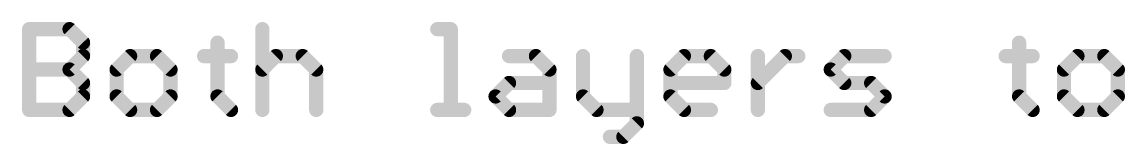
# Model space of a CAD drawing. Extents: x -31 to 86, y -14 to 53.
# Drawn here: x -31.12 to -1.62, y 50.08 to 53.34 of the extents above; entities that cross this region are included whole.
import ezdxf

# ---------------------------------------------------------------- set-up
doc = ezdxf.new("R2010")
doc.units = 0
doc.layers.add('51', color=53, linetype='CONTINUOUS')

msp = doc.modelspace()

# ---------------------------------------------------------------- linework, layer by layer
at = {"layer": '51', "const_width": 0.1905}
for points in [[(-30.8293, 53.1513, 1), (-31.0198, 53.1513)], [(-30.9245, 53.2466, 1), (-30.9245, 53.0561)], [(-29.7767, 53.2187, 1), (-29.9114, 53.084)], [(-29.8441, 53.0561, 1), (-29.8441, 53.2466)], [(-24.5925, 53.1513, 1), (-24.783, 53.1513)], [(-20.0101, 53.2466, 1), (-20.0101, 53.0561)], [(-19.5547, 53.1513, 1), (-19.7452, 53.1513)], [(-19.65, 53.0561, 1), (-19.65, 53.2466)], [(-29.3887, 52.7912, 1), (-29.5792, 52.7912)], [(-29.5513, 52.7239, 1), (-29.4166, 52.8586)], [(-25.7915, 52.7912, 1), (-25.982, 52.7912)], [(-4.3525, 52.7912, 1), (-4.543, 52.7912)], [(-29.5792, 52.4311, 1), (-29.3887, 52.4311)], [(-29.4166, 52.3637, 1), (-29.5513, 52.4984)], [(-28.2256, 52.5263, 1), (-28.2256, 52.3358)], [(-28.1582, 52.3637, 1), (-28.2929, 52.4984)], [(-27.4379, 52.4984, 1), (-27.5726, 52.3637)], [(-27.5053, 52.3358, 1), (-27.5053, 52.5263)], [(-26.2469, 52.5263, 1), (-26.2469, 52.3358)], [(-25.5266, 52.3358, 1), (-25.5266, 52.5263)], [(-24.3276, 52.5263, 1), (-24.3276, 52.3358)], [(-24.2602, 52.3637, 1), (-24.3949, 52.4984)], [(-23.5399, 52.4984, 1), (-23.6746, 52.3637)], [(-23.6073, 52.3358, 1), (-23.6073, 52.5263)], [(-18.0908, 52.5263, 1), (-18.0908, 52.3358)], [(-17.3031, 52.4984, 1), (-17.4378, 52.3637)], [(-17.3705, 52.3358, 1), (-17.3705, 52.5263)], [(-16.0169, 52.4311, 1), (-16.2074, 52.4311)], [(-14.5763, 52.4311, 1), (-14.7668, 52.4311)], [(-13.4132, 52.5263, 1), (-13.4132, 52.3358)], [(-13.3458, 52.3637, 1), (-13.4805, 52.4984)], [(-12.6256, 52.4984, 1), (-12.7603, 52.3637)], [(-12.6929, 52.3358, 1), (-12.6929, 52.5263)], [(-11.3393, 52.4311, 1), (-11.5298, 52.4311)], [(-10.7142, 52.5263, 1), (-10.7142, 52.3358)], [(-10.6469, 52.3637, 1), (-10.7816, 52.4984)], [(-10.3541, 52.3358, 1), (-10.3541, 52.5263)], [(-9.1254, 52.5263, 1), (-9.1254, 52.3358)], [(-9.058, 52.3637, 1), (-9.1927, 52.4984)], [(-8.045, 52.3358, 1), (-8.045, 52.5263)], [(-4.8079, 52.5263, 1), (-4.8079, 52.3358)], [(-4.0877, 52.3358, 1), (-4.0877, 52.5263)], [(-2.8886, 52.5263, 1), (-2.8886, 52.3358)], [(-2.8212, 52.3637, 1), (-2.956, 52.4984)], [(-2.101, 52.4984, 1), (-2.2357, 52.3637)], [(-2.1683, 52.3358, 1), (-2.1683, 52.5263)], [(-30.9245, 52.1662, 1), (-30.9245, 51.9757)], [(-29.7767, 52.1383, 1), (-29.9114, 52.0036)], [(-29.9114, 52.1383, 1), (-29.7767, 52.0036)], [(-29.8441, 51.9757, 1), (-29.8441, 52.1662)], [(-28.4905, 52.0709, 1), (-28.681, 52.0709)], [(-28.6531, 52.1383, 1), (-28.5184, 52.0036)], [(-27.0499, 52.0709, 1), (-27.2404, 52.0709)], [(-27.2125, 52.0036, 1), (-27.0778, 52.1383)], [(-24.7551, 52.1383, 1), (-24.6204, 52.0036)], [(-23.1519, 52.0709, 1), (-23.3424, 52.0709)], [(-23.3145, 52.0036, 1), (-23.1798, 52.1383)], [(-16.9151, 52.0709, 1), (-17.1056, 52.0709)], [(-17.0777, 52.0036, 1), (-16.943, 52.1383)], [(-13.6781, 52.0709, 1), (-13.8686, 52.0709)], [(-13.8407, 52.1383, 1), (-13.706, 52.0036)], [(-12.2375, 52.0709, 1), (-12.428, 52.0709)], [(-12.4001, 52.0036, 1), (-12.2654, 52.1383)], [(-9.4182, 52.1383, 1), (-9.5529, 52.0036)], [(-9.5529, 52.1383, 1), (-9.4182, 52.0036)], [(-3.1535, 52.0709, 1), (-3.344, 52.0709)], [(-3.3161, 52.1383, 1), (-3.1814, 52.0036)], [(-1.7129, 52.0709, 1), (-1.9034, 52.0709)], [(-1.8755, 52.0036, 1), (-1.7408, 52.1383)], [(-29.3887, 51.7108, 1), (-29.5792, 51.7108)], [(-29.5513, 51.6434, 1), (-29.4166, 51.7781)], [(-18.0908, 51.806, 1), (-18.0908, 51.6155)], [(-18.0234, 51.6434, 1), (-18.1581, 51.7781)], [(-17.0104, 51.6155, 1), (-17.0104, 51.806)], [(-13.7733, 51.806, 1), (-13.7733, 51.6155)], [(-12.428, 51.7108, 1), (-12.2375, 51.7108)], [(-12.3328, 51.6155, 1), (-12.3328, 51.806)], [(-11.5019, 51.7781, 1), (-11.3672, 51.6434)], [(-9.1254, 51.806, 1), (-9.1254, 51.6155)], [(-9.1927, 51.6434, 1), (-9.058, 51.7781)], [(-8.3378, 51.7781, 1), (-8.4725, 51.6434)], [(-8.4051, 51.6155, 1), (-8.4051, 51.806)], [(-29.5792, 51.3506, 1), (-29.3887, 51.3506)], [(-29.4166, 51.2833, 1), (-29.5513, 51.418)], [(-28.681, 51.3506, 1), (-28.4905, 51.3506)], [(-28.5184, 51.418, 1), (-28.6531, 51.2833)], [(-27.2404, 51.3506, 1), (-27.0499, 51.3506)], [(-27.0778, 51.2833, 1), (-27.2125, 51.418)], [(-25.8194, 51.418, 1), (-25.9541, 51.2833)], [(-25.982, 51.3506, 1), (-25.7915, 51.3506)], [(-18.3836, 51.418, 1), (-18.5183, 51.2833)], [(-18.5183, 51.418, 1), (-18.3836, 51.2833)], [(-16.0448, 51.418, 1), (-16.1795, 51.2833)], [(-16.2074, 51.3506, 1), (-16.0169, 51.3506)], [(-13.8686, 51.3506, 1), (-13.6781, 51.3506)], [(-13.706, 51.418, 1), (-13.8407, 51.2833)], [(-7.9776, 51.2833, 1), (-8.1123, 51.418)], [(-8.1123, 51.2833, 1), (-7.9776, 51.418)], [(-4.543, 51.3506, 1), (-4.3525, 51.3506)], [(-4.3804, 51.418, 1), (-4.5151, 51.2833)], [(-3.344, 51.3506, 1), (-3.1535, 51.3506)], [(-3.1814, 51.418, 1), (-3.3161, 51.2833)], [(-1.9034, 51.3506, 1), (-1.7129, 51.3506)], [(-1.7408, 51.2833, 1), (-1.8755, 51.418)], [(-31.0198, 50.9905, 1), (-30.8293, 50.9905)], [(-30.9245, 51.0858, 1), (-30.9245, 50.8953)], [(-29.9114, 51.0579, 1), (-29.7767, 50.9231)], [(-29.8441, 50.8953, 1), (-29.8441, 51.0858)], [(-28.2256, 51.0858, 1), (-28.2256, 50.8953)], [(-28.2929, 50.9231, 1), (-28.1582, 51.0579)], [(-27.5726, 51.0579, 1), (-27.4379, 50.9231)], [(-27.5053, 50.8953, 1), (-27.5053, 51.0858)], [(-25.594, 50.9231, 1), (-25.4593, 51.0579)], [(-24.783, 50.9905, 1), (-24.5925, 50.9905)], [(-23.3424, 50.9905, 1), (-23.1519, 50.9905)], [(-20.0101, 51.0858, 1), (-20.0101, 50.8953)], [(-19.7452, 50.9905, 1), (-19.5547, 50.9905)], [(-19.2898, 50.8953, 1), (-19.2898, 51.0858)], [(-18.0908, 51.0858, 1), (-18.0908, 50.8953)], [(-18.1581, 50.9231, 1), (-18.0234, 51.0579)], [(-17.1056, 50.9905, 1), (-16.9151, 50.9905)], [(-17.0104, 50.8953, 1), (-17.0104, 51.0858)], [(-15.752, 51.0858, 1), (-15.752, 50.8953)], [(-15.8193, 50.9231, 1), (-15.6846, 51.0579)], [(-14.6716, 50.8953, 1), (-14.6716, 51.0858)], [(-13.4132, 51.0858, 1), (-13.4132, 50.8953)], [(-13.4805, 50.9231, 1), (-13.3458, 51.0579)], [(-12.6929, 50.8953, 1), (-12.6929, 51.0858)], [(-11.5298, 50.9905, 1), (-11.3393, 50.9905)], [(-9.4855, 51.0858, 1), (-9.4855, 50.8953)], [(-8.4725, 51.0579, 1), (-8.3378, 50.9231)], [(-8.4051, 50.8953, 1), (-8.4051, 51.0858)], [(-4.155, 50.9231, 1), (-4.0203, 51.0579)], [(-2.8886, 51.0858, 1), (-2.8886, 50.8953)], [(-2.956, 50.9231, 1), (-2.8212, 51.0579)], [(-2.2357, 51.0579, 1), (-2.101, 50.9231)], [(-2.1683, 50.8953, 1), (-2.1683, 51.0858)], [(-14.6042, 50.563, 1), (-14.7389, 50.6977)], [(-15.3918, 50.3655, 1), (-15.3918, 50.175)], [(-15.0317, 50.175, 1), (-15.0317, 50.3655)], [(-14.7668, 50.6304, 1), (-14.5763, 50.6304)], [(-15.0991, 50.3376, 1), (-14.9643, 50.2029)]]:
    msp.add_lwpolyline(points, format="xyb", dxfattribs=at)
at = {"layer": '51', "const_width": 0.381}
for points in [[(-30.9245, 50.9905), (-30.9245, 53.1513)], [(-30.9245, 53.1513), (-29.8441, 53.1513)], [(-29.8441, 53.1513), (-29.4839, 52.7912)], [(-24.6877, 53.1513), (-24.6877, 50.9905)], [(-20.0101, 53.1513), (-19.65, 53.1513)], [(-19.65, 53.1513), (-19.65, 50.9905)], [(-29.4839, 52.7912), (-29.4839, 52.4311)], [(-25.8868, 52.7912), (-25.8868, 51.3506)], [(-4.4478, 52.7912), (-4.4478, 51.3506)], [(-29.4839, 52.4311), (-29.8441, 52.0709)], [(-28.2256, 52.4311), (-28.5857, 52.0709)], [(-27.5053, 52.4311), (-28.2256, 52.4311)], [(-27.1451, 52.0709), (-27.5053, 52.4311)], [(-26.2469, 52.4311), (-25.5266, 52.4311)], [(-24.6877, 52.0709), (-24.3276, 52.4311)], [(-24.3276, 52.4311), (-23.6073, 52.4311)], [(-23.6073, 52.4311), (-23.2471, 52.0709)], [(-18.0908, 52.4311), (-17.3705, 52.4311)], [(-17.3705, 52.4311), (-17.0104, 52.0709)], [(-16.1121, 52.4311), (-16.1121, 51.3506)], [(-14.6716, 52.4311), (-14.6716, 50.6304)], [(-13.7733, 52.0709), (-13.4132, 52.4311)], [(-13.4132, 52.4311), (-12.6929, 52.4311)], [(-12.6929, 52.4311), (-12.3328, 52.0709)], [(-11.4345, 50.9905), (-11.4345, 52.4311)], [(-11.4345, 51.7108), (-10.7142, 52.4311)], [(-10.7142, 52.4311), (-10.3541, 52.4311)], [(-9.4855, 52.0709), (-9.1254, 52.4311)], [(-9.1254, 52.4311), (-8.045, 52.4311)], [(-4.8079, 52.4311), (-4.0877, 52.4311)], [(-2.8886, 52.4311), (-3.2487, 52.0709)], [(-2.1683, 52.4311), (-2.8886, 52.4311)], [(-1.8082, 52.0709), (-2.1683, 52.4311)], [(-30.9245, 52.0709), (-29.8441, 52.0709)], [(-29.8441, 52.0709), (-29.4839, 51.7108)], [(-28.5857, 52.0709), (-28.5857, 51.3506)], [(-27.1451, 51.3506), (-27.1451, 52.0709)], [(-23.2471, 52.0709), (-23.2471, 50.9905)], [(-17.0104, 52.0709), (-17.0104, 50.9905)], [(-13.7733, 51.3506), (-13.7733, 52.0709)], [(-12.3328, 52.0709), (-12.3328, 51.7108)], [(-9.1254, 51.7108), (-9.4855, 52.0709)], [(-3.2487, 52.0709), (-3.2487, 51.3506)], [(-1.8082, 51.3506), (-1.8082, 52.0709)], [(-29.4839, 51.7108), (-29.4839, 51.3506)], [(-18.4509, 51.3506), (-18.0908, 51.7108)], [(-18.0908, 51.7108), (-17.0104, 51.7108)], [(-12.3328, 51.7108), (-13.7733, 51.7108)], [(-8.4051, 51.7108), (-9.1254, 51.7108)], [(-8.045, 51.3506), (-8.4051, 51.7108)], [(-29.4839, 51.3506), (-29.8441, 50.9905)], [(-28.5857, 51.3506), (-28.2256, 50.9905)], [(-27.5053, 50.9905), (-27.1451, 51.3506)], [(-25.8868, 51.3506), (-25.5266, 50.9905)], [(-18.0908, 50.9905), (-18.4509, 51.3506)], [(-16.1121, 51.3506), (-15.752, 50.9905)], [(-13.4132, 50.9905), (-13.7733, 51.3506)], [(-8.4051, 50.9905), (-8.045, 51.3506)], [(-4.4478, 51.3506), (-4.0877, 50.9905)], [(-3.2487, 51.3506), (-2.8886, 50.9905)], [(-2.1683, 50.9905), (-1.8082, 51.3506)], [(-29.8441, 50.9905), (-30.9245, 50.9905)], [(-28.2256, 50.9905), (-27.5053, 50.9905)], [(-20.0101, 50.9905), (-19.2898, 50.9905)], [(-17.0104, 50.9905), (-18.0908, 50.9905)], [(-15.752, 50.9905), (-14.6716, 50.9905)], [(-12.6929, 50.9905), (-13.4132, 50.9905)], [(-9.4855, 50.9905), (-8.4051, 50.9905)], [(-2.8886, 50.9905), (-2.1683, 50.9905)], [(-14.6716, 50.6304), (-15.0317, 50.2702)], [(-15.0317, 50.2702), (-15.3918, 50.2702)]]:
    msp.add_lwpolyline(points, dxfattribs=at)

doc.saveas('drawing.dxf')
